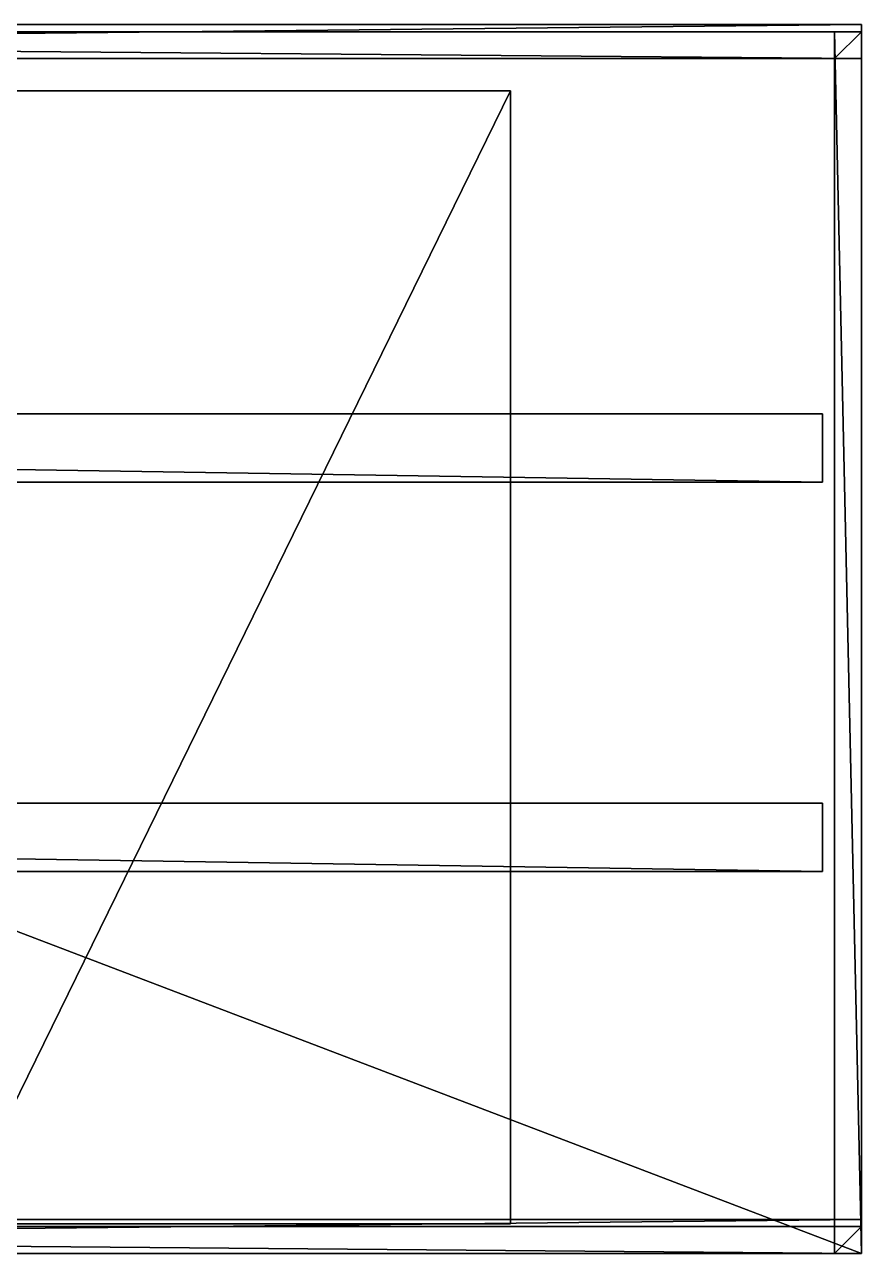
# Model space of a CAD drawing. Header units: millimetres. Extents: x -2500 to 6540, y -1255 to 1270.
# Drawn here: x 4821 to 6540, y -1255 to 1270 of the extents above; entities that cross this region are included whole.
import ezdxf

# ---------------------------------------------------------------- set-up
doc = ezdxf.new("R2010")
doc.units = ezdxf.units.MM

msp = doc.modelspace()

# ---------------------------------------------------------------- linework, layer by layer
at = {"layer": 'CAD_75LAB'}
for points in [[(6540, 1270, 1190), (6540, 1270, 1120), (-40, 1270, 1120)], [(6540, 1270, 1190), (-40, 1270, 1120), (-40, 1270, 1190)], [(6540, 1270, 1120), (-40, 1200, 1120), (-40, 1270, 1120)], [(6540, 1270, 1120), (6540, 1200, 1120), (-40, 1200, 1120)], [(6540, 1270, 1190), (-40, 1270, 1190), (-40, 1200, 1190)], [(6540, 1270, 1190), (-40, 1200, 1190), (6540, 1200, 1190)], [(6540, 1200, 1190), (6540, 1200, 1120), (6540, 1270, 1120)], [(6540, 1200, 1190), (6540, 1270, 1120), (6540, 1270, 1190)], [(6540, 1255, 1030), (-40, 1255, 1030), (-40, 1255, 1120)], [(6540, 1255, 1120), (6540, 1255, 1030), (-40, 1255, 1120)], [(6540, -1255, 1030), (-40, -1255, 1030), (-40, 1255, 1030)], [(6540, 1255, 1030), (6540, -1255, 1030), (-40, 1255, 1030)], [(6540, -1255, 1120), (-40, 1255, 1120), (-40, -1255, 1120)], [(6540, 1255, 1120), (-40, 1255, 1120), (6540, -1255, 1120)], [(6540, 1255, 3560), (-40, 1255, 3560), (-40, 1255, 3615)], [(6540, 1255, 3615), (6540, 1255, 3560), (-40, 1255, 3615)], [(6540, 1200, 3560), (-40, 1200, 3560), (-40, 1255, 3560)], [(6540, 1255, 3560), (6540, 1200, 3560), (-40, 1255, 3560)], [(6540, 1200, 3615), (-40, 1255, 3615), (-40, 1200, 3615)], [(6540, 1255, 3615), (-40, 1255, 3615), (6540, 1200, 3615)], [(6485, 1200, 3560), (6485, 1255, 1120), (6485, 1200, 1120)], [(6485, 1200, 3560), (6485, 1255, 3560), (6485, 1255, 1120)], [(6540, 1255, 3560), (6540, 1255, 1120), (6485, 1255, 1120)], [(6540, 1255, 3560), (6485, 1255, 1120), (6485, 1255, 3560)], [(6540, 1255, 1120), (6485, 1200, 1120), (6485, 1255, 1120)], [(6540, 1255, 1120), (6540, 1200, 1120), (6485, 1200, 1120)], [(6540, 1255, 3560), (6485, 1255, 3560), (6485, 1200, 3560)], [(6540, 1255, 3560), (6485, 1200, 3560), (6540, 1200, 3560)], [(6485, -1255, 3560), (6485, 1255, 3615), (6485, 1255, 3560)], [(6485, -1255, 3615), (6485, 1255, 3615), (6485, -1255, 3560)], [(6540, 1255, 3615), (6540, 1255, 3560), (6485, 1255, 3560)], [(6540, 1255, 3615), (6485, 1255, 3560), (6485, 1255, 3615)], [(6485, 1255, 3560), (6540, -1255, 3560), (6485, -1255, 3560)], [(6540, 1255, 3560), (6540, -1255, 3560), (6485, 1255, 3560)], [(6485, 1255, 3615), (6485, -1255, 3615), (6540, -1255, 3615)], [(6540, 1255, 3615), (6485, 1255, 3615), (6540, -1255, 3615)], [(6540, -1255, 1030), (6540, 1255, 1030), (6540, 1255, 1120)], [(6540, -1255, 1120), (6540, -1255, 1030), (6540, 1255, 1120)], [(6540, 1200, 3560), (6540, 1200, 1120), (6540, 1255, 1120)], [(6540, 1200, 3560), (6540, 1255, 1120), (6540, 1255, 3560)], [(6540, 1200, 3615), (6540, 1200, 3560), (6540, 1255, 3560)], [(6540, 1200, 3615), (6540, 1255, 3560), (6540, 1255, 3615)], [(6540, -1255, 3560), (6540, 1255, 3560), (6540, 1255, 3615)], [(6540, -1255, 3615), (6540, -1255, 3560), (6540, 1255, 3615)], [(6540, 1200, 3560), (-40, 1200, 3615), (-40, 1200, 3560)], [(6540, 1200, 3615), (-40, 1200, 3615), (6540, 1200, 3560)], [(6540, 1200, 1190), (-40, 1200, 1120), (6540, 1200, 1120)], [(6540, 1200, 1190), (-40, 1200, 1190), (-40, 1200, 1120)], [(6540, 1200, 3560), (6485, 1200, 1120), (6540, 1200, 1120)], [(6540, 1200, 3560), (6485, 1200, 3560), (6485, 1200, 1120)], [(5819, 1134, 2077), (5819, 1134, 1123), (4678, 1134, 1123)], [(5819, 1134, 2077), (4678, 1134, 1123), (4678, 1134, 2077)], [(5819, 1134, 1123), (4678, -1194, 1123), (4678, 1134, 1123)], [(5819, 1134, 1123), (5819, -1194, 1123), (4678, -1194, 1123)], [(5819, 1134, 2077), (4678, 1134, 2077), (4678, -1194, 2077)], [(5819, 1134, 2077), (4678, -1194, 2077), (5819, -1194, 2077)], [(5819, -1194, 2077), (5819, -1194, 1123), (5819, 1134, 1123)], [(5819, -1194, 2077), (5819, 1134, 1123), (5819, 1134, 2077)], [(6460, 470, 1030), (6460, 470, 780), (-2500, 470, 780)], [(6460, 470, 1030), (-2500, 470, 780), (-2500, 470, 1030)], [(6460, 330, 780), (-2500, 330, 780), (-2500, 470, 780)], [(6460, 470, 780), (6460, 330, 780), (-2500, 470, 780)], [(6460, 330, 1030), (-2500, 470, 1030), (-2500, 330, 1030)], [(6460, 470, 1030), (-2500, 470, 1030), (6460, 330, 1030)], [(6460, 470, 1030), (6460, 330, 780), (6460, 470, 780)], [(6460, 330, 1030), (6460, 330, 780), (6460, 470, 1030)], [(6460, 330, 1030), (-2500, 330, 780), (6460, 330, 780)], [(6460, 330, 1030), (-2500, 330, 1030), (-2500, 330, 780)], [(6460, -330, 1030), (6460, -330, 780), (-2500, -330, 780)], [(6460, -330, 1030), (-2500, -330, 780), (-2500, -330, 1030)], [(6460, -470, 780), (-2500, -470, 780), (-2500, -330, 780)], [(6460, -330, 780), (6460, -470, 780), (-2500, -330, 780)], [(6460, -470, 1030), (-2500, -330, 1030), (-2500, -470, 1030)], [(6460, -330, 1030), (-2500, -330, 1030), (6460, -470, 1030)], [(6460, -330, 1030), (6460, -470, 780), (6460, -330, 780)], [(6460, -470, 1030), (6460, -470, 780), (6460, -330, 1030)], [(6460, -470, 1030), (-2500, -470, 780), (6460, -470, 780)], [(6460, -470, 1030), (-2500, -470, 1030), (-2500, -470, 780)], [(6540, -1185, 1190), (6540, -1185, 1120), (-40, -1185, 1120)], [(6540, -1185, 1190), (-40, -1185, 1120), (-40, -1185, 1190)], [(6540, -1185, 1120), (-40, -1255, 1120), (-40, -1185, 1120)], [(6540, -1185, 1120), (6540, -1255, 1120), (-40, -1255, 1120)], [(6540, -1185, 1190), (-40, -1185, 1190), (-40, -1255, 1190)], [(6540, -1185, 1190), (-40, -1255, 1190), (6540, -1255, 1190)], [(6540, -1255, 1190), (6540, -1255, 1120), (6540, -1185, 1120)], [(6540, -1255, 1190), (6540, -1185, 1120), (6540, -1185, 1190)], [(6540, -1200, 3560), (-40, -1200, 3560), (-40, -1200, 3615)], [(6540, -1200, 3615), (6540, -1200, 3560), (-40, -1200, 3615)], [(6540, -1255, 3560), (-40, -1255, 3560), (-40, -1200, 3560)], [(6540, -1200, 3560), (6540, -1255, 3560), (-40, -1200, 3560)], [(6540, -1255, 3615), (-40, -1200, 3615), (-40, -1255, 3615)], [(6540, -1200, 3615), (-40, -1200, 3615), (6540, -1255, 3615)], [(5819, -1194, 2077), (4678, -1194, 1123), (5819, -1194, 1123)], [(5819, -1194, 2077), (4678, -1194, 2077), (4678, -1194, 1123)], [(6485, -1255, 3560), (6485, -1200, 1120), (6485, -1255, 1120)], [(6485, -1255, 3560), (6485, -1200, 3560), (6485, -1200, 1120)], [(6540, -1200, 3560), (6540, -1200, 1120), (6485, -1200, 1120)], [(6540, -1200, 3560), (6485, -1200, 1120), (6485, -1200, 3560)], [(6540, -1200, 1120), (6485, -1255, 1120), (6485, -1200, 1120)], [(6540, -1200, 1120), (6540, -1255, 1120), (6485, -1255, 1120)], [(6540, -1200, 3560), (6485, -1200, 3560), (6485, -1255, 3560)], [(6540, -1200, 3560), (6485, -1255, 3560), (6540, -1255, 3560)], [(6540, -1255, 3560), (6540, -1255, 1120), (6540, -1200, 1120)], [(6540, -1255, 3560), (6540, -1200, 1120), (6540, -1200, 3560)], [(6540, -1255, 3615), (6540, -1255, 3560), (6540, -1200, 3560)], [(6540, -1255, 3615), (6540, -1200, 3560), (6540, -1200, 3615)], [(6540, -1255, 1030), (-40, -1255, 1120), (-40, -1255, 1030)], [(6540, -1255, 1120), (-40, -1255, 1120), (6540, -1255, 1030)], [(6540, -1255, 3560), (-40, -1255, 3615), (-40, -1255, 3560)], [(6540, -1255, 3615), (-40, -1255, 3615), (6540, -1255, 3560)], [(6540, -1255, 1190), (-40, -1255, 1120), (6540, -1255, 1120)], [(6540, -1255, 1190), (-40, -1255, 1190), (-40, -1255, 1120)], [(6540, -1255, 3560), (6485, -1255, 1120), (6540, -1255, 1120)], [(6540, -1255, 3560), (6485, -1255, 3560), (6485, -1255, 1120)], [(6540, -1255, 3615), (6485, -1255, 3560), (6540, -1255, 3560)], [(6540, -1255, 3615), (6485, -1255, 3615), (6485, -1255, 3560)]]:
    msp.add_3dface(points, dxfattribs=at)

doc.saveas('drawing.dxf')
